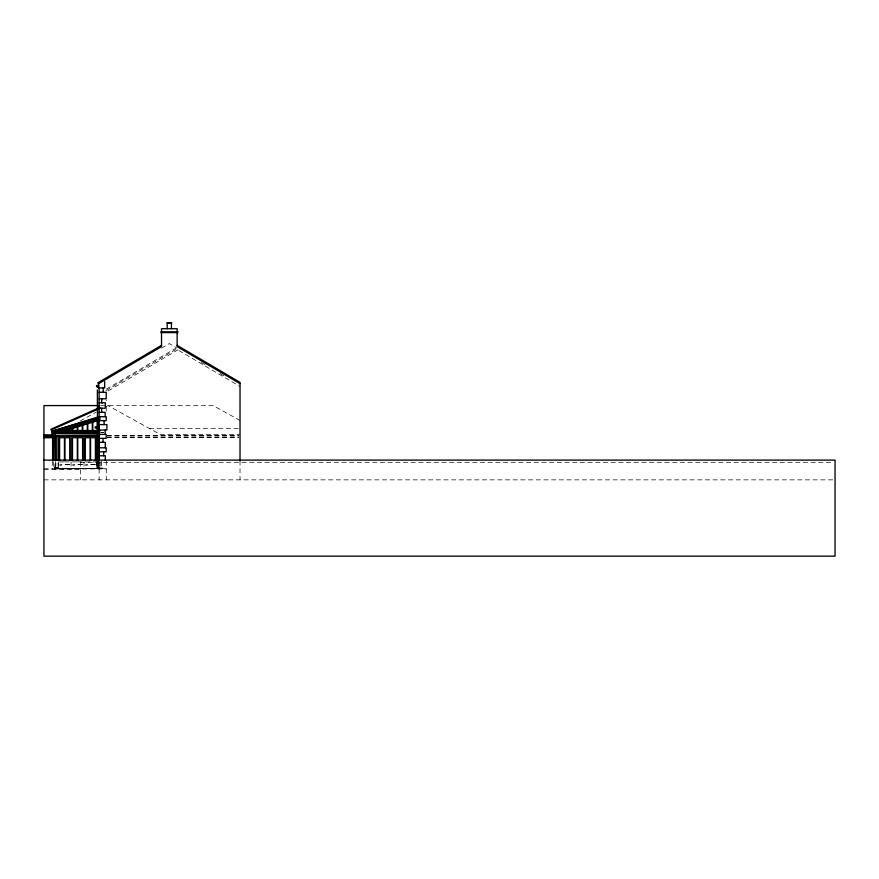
<?xml version="1.0" encoding="UTF-8"?>
<svg xmlns="http://www.w3.org/2000/svg" width="879" height="879" viewBox="0 0 879 879"><rect width="100%" height="100%" fill="white"/><g stroke="black" fill="none" stroke-linecap="round" stroke-linejoin="round"><path stroke-width="0.66" stroke-dasharray="4.39 3.3" d="M54.707 468.54L55.146 461.893M55.564 461.728L55.564 468.54L56.08 461.893M96.965 461.893L96.525 467.903L105.161 467.936L105.161 468.925M54.157 468.925L106.282 468.54M99.569 468.54L54.157 468.694M55.696 467.551L58.344 467.441L58.53 468.54M161.527 348.161L169.328 343.568L176.009 347.502M176.503 347.842L104.986 389.968L105.546 390.902L176.503 349.106L240.022 386.518M108.172 390.913L177.833 349.886M80.198 421.008L96.152 412.163M106.282 406.548L108.04 405.582L160.319 434.556L240.022 434.556M99.283 467.87L96.712 467.441M56.014 467.254L58.344 467.441M96.899 467.254L99.228 467.496M101.217 405.582L213.179 405.582L240.022 420.459M149.386 428.502L240.022 428.502M100.843 432.336L103.568 432.336M100.843 432.523L103.568 432.523M107.018 435.534L238.648 435.534M107.018 435.852L238.648 435.852M107.018 437.094L238.648 437.094M107.018 437.709L238.648 437.709M59.607 461.904L64.453 461.904M64.859 461.904L69.705 461.904M72.496 461.904L77.341 461.904M77.748 461.904L99.107 461.904M80.374 462.299L833.677 462.299M97.536 463.629L99.107 463.629M97.536 465.617L99.107 465.617M97.536 466.65L99.107 466.65M54.894 467.496L55.564 467.496M54.707 467.903L58.53 467.903M43.95 468.925L106.282 468.925M43.95 469.166L80.374 469.166M43.95 479.857L833.677 479.857M99.228 467.892L99.415 468.925M98.975 467.243L98.975 461.893M58.091 467.243L58.091 461.893M201.203 362.39L205.961 365.148M220.025 373.476L224.727 376.245M240.022 460.827L240.022 479.857M106.205 400.033L106.205 400.813M106.282 406.812L106.205 412.427M106.282 460.915L106.282 479.857M101.7 461.244L101.7 467.936M100.821 461.728L100.821 468.54M99.107 461.244L99.107 479.857M98.668 460.827L98.668 468.925M98.525 462.145L98.525 468.925M97.58 460.827L97.58 468.925M97.426 462.145L97.426 468.925M96.448 461.805L96.525 468.54M83.999 461.805L83.999 468.54M80.374 461.904L80.374 479.857M71.089 461.805L71.089 468.54M58.607 461.805L58.607 468.54M53.531 462.079L53.531 468.925M52.597 460.948L52.597 468.925M69.705 464.486L59.684 465.024L69.705 464.486M82.516 464.486L72.496 465.024L82.516 464.486M95.415 464.486L85.395 465.024L95.415 464.486"/><path stroke-width="1.32" d="M105.161 434.402L105.227 430.062M58.091 460.552L58.091 436.467C59.981 435.413 54.355 435.237 56.014 436.467L56.08 460.552M98.975 460.552L98.975 436.467C100.832 435.358 95.185 435.281 96.899 436.467L96.965 460.552M99.096 436.336L96.712 436.281M161.527 345.337L97.811 382.859L98.36 383.804L161.527 346.601L161.527 332.614M98.635 385.211L97.965 385.606L98.635 386.474M99.701 407.537L50.861 429.282L51.18 429.996L100.096 408.219M99.843 416.976L53.366 430.82L99.832 416.481M54.256 431.27L99.777 417.228M59.475 431.27L99.777 418.833M60.135 431.27L99.876 419.008M60.398 431.27L99.723 419.129M63.31 431.27L99.766 420.019M166.768 322.835L171.888 322.835M98.635 385.749C94.855 384.013 96.69 388.232 98.635 387.309M99.107 392.276L106.194 392.276L106.194 398.802L99.107 398.802M99.107 402.769L102.645 402.769M99.854 405.582L43.95 405.582L43.95 556.165L835.05 556.165L835.05 460.102L43.95 460.102M99.107 408.23L105.293 408.23L105.293 402.769L102.283 402.747M99.107 412.35L105.161 412.35L105.161 416.679M99.107 416.679L106.194 416.679L106.194 420.645L99.107 420.645M99.107 424.601L106.93 424.601L106.864 430.062L99.107 430.062M99.107 426.875L95.196 426.875L95.196 428.04L99.107 428.04M65.837 430.49L72.276 430.49L72.276 428.502M100.074 430.49L97.811 430.49L97.811 420.623M99.569 431.27L52.399 431.27L53.322 432.336L99.492 432.336M52.399 431.589L99.547 431.589M53.322 432.336L99.492 432.523M99.514 433.303L53.52 433.303L53.322 432.523M54.575 433.369L99.503 433.534M54.784 433.666L99.547 433.896M99.107 434.402L106.194 434.402L106.194 438.357L99.107 438.357M43.95 434.984L51.894 434.984M43.95 435.534L51.894 435.534M43.95 435.852L51.894 435.852M99.547 435.841L54.861 436.215M99.426 436.237L54.894 436.226L55.146 460.552M54.981 436.303L55.564 436.281M55.827 436.281L58.344 436.281M56.014 436.467L58.157 436.467M96.899 436.467L99.041 436.467M43.95 437.094L51.894 437.094M43.95 437.709L51.894 437.709L51.894 429.677M99.107 442.324L105.293 442.324L105.293 447.785M99.107 447.785L106.194 447.785L106.194 451.817L99.107 451.817M99.107 455.783L105.293 455.783L105.293 459.882M177.129 345.337L240.022 382.376L240.022 460.827M240.022 383.651L177.129 346.601L177.129 332.614M97.437 432.325L98.36 431.776L98.36 433.303M97.36 389.957L97.58 460.827M177.129 331.833L177.129 328.713L161.527 328.713L161.527 331.833M171.449 328.713L171.449 323.307L167.208 323.307L167.208 328.713M104.689 381.64L104.689 387.936L98.635 387.936L98.635 383.651M104.096 420.645L104.096 424.601M103.656 451.817L103.656 455.783M103.206 387.936L103.206 392.276M102.975 438.357L102.975 442.324M101.7 398.802L101.7 402.769M101.7 408.23L101.7 412.35M99.107 387.936L99.107 460.651M97.338 420.766L97.338 430.49L92.789 430.49L92.789 422.173M96.448 436.237L96.448 460.464M95.415 460.563L95.415 437.72L90.57 437.72L90.57 460.563M92.328 422.316L92.328 430.49L87.779 430.49L87.779 423.722M90.163 460.563L90.163 437.72L85.318 437.72L85.318 460.563M87.318 423.865L87.318 430.49L82.769 430.49L82.769 425.271M83.999 436.237L83.999 460.464M82.604 460.563L82.604 437.72L77.748 437.72L77.748 460.563M82.296 425.414L82.296 430.49L77.759 430.49L77.759 426.809M77.286 426.963L77.286 430.49L72.748 430.49L72.748 428.359M77.341 460.563L77.341 437.72L72.496 437.72L72.496 460.563M71.089 436.237L71.089 460.464M69.705 460.563L69.705 437.72L64.859 437.72L64.859 460.563M64.453 460.563L64.453 437.72L59.607 437.72L59.607 460.563M58.607 436.237L58.607 460.464M55.564 435.841L55.564 460.563M55.146 433.896L55.146 435.841M53.52 432.721L53.531 460.706M52.597 431.655L52.597 459.607M177.756 331.833L160.901 331.833L160.901 332.614L177.756 332.614L177.756 331.833"/></g></svg>
